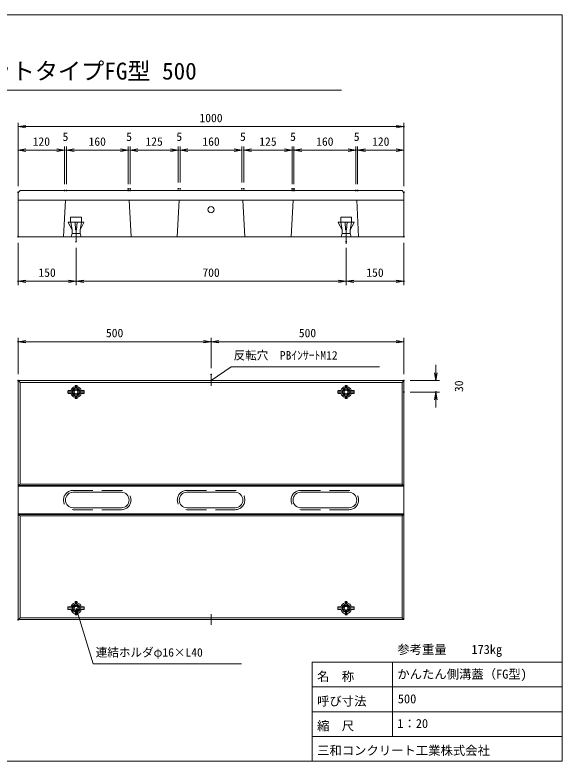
# Model space of a CAD drawing. Units: millimetres on the paper. Extents: x 77 to 761, y 55 to 539.
# Drawn here: x 406.5 to 761.1, y 55.3 to 538.7 of the extents above; entities that cross this region are included whole.
import ezdxf
from ezdxf.enums import TextEntityAlignment as Align

# ---------------------------------------------------------------- set-up
doc = ezdxf.new("R2010")
doc.units = ezdxf.units.MM
doc.header["$PDMODE"] = 32
doc.header["$PDSIZE"] = 0.5
doc.linetypes.add('USER1', pattern=[19, 12.7, -6.3])
doc.linetypes.add('USER3', pattern=[13, 10, -1, 1, -1])
for name, color, linetype, lineweight in [('D-STR-DIM（寸法）', 7, 'Continuous', 18), ('D-STR-HTXT（旗揚げ）', 7, 'Continuous', 18), ('D-STR-STR1（構造物）', 7, 'Continuous', 18), ('D-STR（構造物外形線）', 1, 'Continuous', 18), ('D-TTL(外枠）', 2, 'Continuous', 18), ('D-TTL-LINE（枠内）', 2, 'Continuous', 18)]:
    doc.layers.add(name, color=color, linetype=linetype, lineweight=lineweight)
doc.layers.add('D-STR-TXT（文字）', color=7, linetype='Continuous')
doc.layers.add('D-TTL-TXT（文字）', color=7, linetype='Continuous')
doc.styles.add('ＭＳ ゴシック', font='')
doc.styles.get('ＭＳ ゴシック').set_extended_font_data('MS Gothic')

# ---------------------------------------------------------------- blocks, each defined once
blk = doc.blocks.new('-000--000-_OPEN')
at = {"color": 7, "linetype": 'Continuous', "lineweight": 9}
for p, q in [((-1, 0.1667), (0, 0)), ((0, 0), (-1, -0.1667)), ((0, 0), (-1, 0))]:
    blk.add_line(p, q, dxfattribs=at)

msp = doc.modelspace()

# ---------------------------------------------------------------- linework, layer by layer
at = {"layer": 'D-STR-DIM（寸法）'}
for p, q in [((408.653, 427.782), (408.653, 468.838)), ((413.653, 466.338), (653.653, 466.338)), ((658.653, 427.782), (658.653, 468.838)), ((408.653, 427.782), (408.653, 453.551)), ((413.653, 451.051), (433.653, 451.051)), ((433.653, 451.051), (428.653, 451.051)), ((438.653, 429.032), (438.653, 453.551)), ((438.653, 429.032), (438.653, 453.551)), ((439.903, 429.032), (439.903, 453.551)), ((439.903, 429.032), (439.903, 453.551)), ((444.903, 451.051), (449.903, 451.051)), ((474.903, 451.051), (444.903, 451.051)), ((474.903, 451.051), (469.903, 451.051)), ((479.903, 429.032), (479.903, 453.551)), ((479.903, 430.095), (479.903, 453.551)), ((481.153, 430.095), (481.153, 453.551)), ((481.153, 429.032), (481.153, 453.551)), ((486.153, 451.051), (491.153, 451.051)), ((507.403, 451.051), (486.153, 451.051)), ((507.403, 451.051), (502.403, 451.051)), ((512.403, 430.095), (512.403, 453.551)), ((512.403, 430.095), (512.403, 453.551)), ((513.653, 430.095), (513.653, 453.551)), ((513.653, 430.095), (513.653, 453.551)), ((518.653, 451.051), (523.653, 451.051)), ((548.653, 451.051), (518.653, 451.051)), ((548.653, 451.051), (543.653, 451.051)), ((553.653, 430.095), (553.653, 453.551)), ((553.653, 430.095), (553.653, 453.551)), ((554.903, 430.095), (554.903, 453.551)), ((554.903, 430.095), (554.903, 453.551)), ((559.903, 451.051), (581.153, 451.051)), ((559.903, 451.051), (564.903, 451.051)), ((581.153, 451.051), (576.153, 451.051)), ((586.153, 429.032), (586.153, 453.551)), ((586.153, 430.095), (586.153, 453.551)), ((587.403, 430.095), (587.403, 453.551)), ((587.403, 429.032), (587.403, 453.551)), ((592.403, 451.051), (597.403, 451.051)), ((592.403, 451.051), (622.403, 451.051)), ((622.403, 451.051), (617.403, 451.051)), ((627.403, 429.032), (627.403, 453.551)), ((627.403, 429.032), (627.403, 453.551)), ((628.653, 429.032), (628.653, 453.551)), ((628.653, 429.032), (628.653, 453.551)), ((633.653, 451.051), (638.653, 451.051)), ((653.653, 451.051), (633.653, 451.051)), ((658.653, 427.782), (658.653, 453.551)), ((408.653, 391.032), (408.653, 363.637)), ((446.153, 387.838), (446.153, 363.637)), ((446.153, 387.838), (446.153, 363.637)), ((621.153, 387.838), (621.153, 363.637)), ((621.153, 387.838), (621.153, 363.637)), ((658.653, 391.032), (658.653, 363.637)), ((441.153, 366.137), (413.653, 366.137)), ((616.153, 366.137), (451.153, 366.137)), ((626.153, 366.137), (653.653, 366.137)), ((408.653, 305.904), (408.653, 329.494)), ((533.653, 309.745), (533.653, 329.494)), ((533.653, 309.745), (533.653, 329.494)), ((658.653, 305.904), (658.653, 329.494)), ((528.653, 326.994), (413.653, 326.994)), ((653.653, 326.994), (538.653, 326.994)), ((679.31, 306.904), (679.31, 311.904)), ((662.653, 301.904), (681.81, 301.904)), ((662.653, 294.404), (681.81, 294.404)), ((679.31, 289.404), (679.31, 284.404))]:
    msp.add_line(p, q, dxfattribs=at)
for p in [(658.653, 466.338), (438.653, 451.051), (438.653, 451.051), (439.903, 451.051), (479.903, 451.051), (481.153, 451.051), (512.403, 451.051), (513.653, 451.051), (554.903, 451.051), (586.153, 451.051), (587.403, 451.051), (627.403, 451.051), (628.653, 451.051), (628.653, 451.051), (479.903, 426.095), (481.153, 426.095), (512.403, 426.095), (512.403, 426.095), (513.653, 426.095), (513.653, 426.095), (553.653, 426.095), (553.653, 426.095), (554.903, 426.095), (554.903, 426.095), (586.153, 426.095), (587.403, 426.095), (408.653, 423.782), (408.653, 423.782), (438.653, 425.032), (438.653, 425.032), (439.903, 425.032), (439.903, 425.032), (479.903, 425.032), (481.153, 425.032), (586.153, 425.032), (587.403, 425.032), (627.403, 425.032), (627.403, 425.032), (628.653, 425.032), (628.653, 425.032), (658.653, 423.782), (658.653, 423.782), (408.653, 395.032), (446.153, 391.838), (446.153, 391.838), (621.153, 391.838), (621.153, 391.838), (658.653, 395.032), (408.653, 366.137), (446.153, 366.137), (658.653, 366.137), (408.653, 326.994), (533.653, 326.994), (533.653, 305.745), (533.653, 305.745), (408.653, 301.904), (408.653, 301.904), (658.653, 301.904), (658.653, 301.904), (658.653, 294.404), (679.31, 294.404), (408.653, 146.904)]:
    msp.add_point(p, dxfattribs=at)
at = {"layer": 'D-STR-HTXT（旗揚げ）'}
for p, q in [((533.653, 301.904), (546.63, 310.735)), ((546.63, 310.735), (642.783, 310.735)), ((446.153, 154.31), (457.323, 118.227)), ((457.323, 118.227), (553.475, 118.227))]:
    msp.add_line(p, q, dxfattribs=at)
at = {"layer": 'D-STR-STR1（構造物）'}
for p, q in [((442.653, 407.407), (442.653, 404.532)), ((449.278, 407.782), (443.028, 407.782)), ((449.653, 404.532), (449.653, 407.407)), ((617.653, 404.532), (617.653, 407.407)), ((618.028, 407.782), (624.278, 407.782)), ((624.653, 407.407), (624.653, 404.532)), ((441.008, 404.333), (443.528, 399.532)), ((451.178, 404.532), (441.128, 404.532)), ((442.692, 404.31), (443.528, 399.532)), ((449.428, 404.532), (442.878, 404.532)), ((445.536, 404.382), (445.778, 399.532)), ((446.628, 404.532), (445.678, 404.532)), ((446.528, 399.532), (446.771, 404.382)), ((448.778, 399.532), (451.299, 404.333)), ((448.778, 399.532), (449.614, 404.31)), ((618.528, 399.532), (616.008, 404.333)), ((626.178, 404.532), (616.128, 404.532)), ((618.528, 399.532), (617.692, 404.31)), ((617.878, 404.532), (624.428, 404.532)), ((620.778, 399.532), (620.536, 404.382)), ((620.678, 404.532), (621.628, 404.532)), ((621.771, 404.382), (621.528, 399.532)), ((626.299, 404.333), (623.778, 399.532)), ((624.614, 404.31), (623.778, 399.532)), ((443.528, 397.032), (442.903, 395.032)), ((443.528, 397.032), (443.528, 399.532)), ((443.528, 397.032), (448.778, 397.032)), ((445.778, 399.532), (446.528, 399.532)), ((446.153, 391.838), (446.153, 400.878)), ((448.778, 397.032), (448.778, 399.532)), ((448.778, 397.032), (449.403, 395.032)), ((618.528, 397.032), (617.903, 395.032)), ((618.528, 397.032), (618.528, 399.532)), ((623.778, 397.032), (618.528, 397.032)), ((621.528, 399.532), (620.778, 399.532)), ((621.153, 391.838), (621.153, 400.878)), ((621.153, 391.838), (621.153, 400.878)), ((621.153, 391.838), (621.153, 400.878)), ((621.153, 390.512), (621.153, 399.551)), ((623.778, 397.032), (623.778, 399.532)), ((623.778, 397.032), (624.403, 395.032)), ((533.653, 305.201), (533.653, 298.419)), ((440.903, 293.754), (440.903, 295.054)), ((443.604, 295.029), (440.903, 295.029)), ((441.128, 295.279), (442.764, 295.279)), ((443.604, 295.029), (442.764, 295.279)), ((445.528, 297.848), (445.528, 298.429)), ((445.778, 297.002), (445.528, 297.848)), ((445.753, 298.654), (446.553, 298.654)), ((445.778, 298.654), (445.778, 297.002)), ((446.528, 298.654), (446.528, 297.002)), ((446.778, 297.848), (446.528, 297.002)), ((446.778, 298.429), (446.778, 297.848)), ((449.542, 295.279), (448.703, 295.029)), ((451.403, 295.029), (448.703, 295.029)), ((451.178, 295.279), (449.542, 295.279)), ((451.403, 293.754), (451.403, 295.054)), ((615.903, 293.754), (615.903, 295.054)), ((615.903, 295.029), (618.604, 295.029)), ((616.128, 295.279), (617.764, 295.279)), ((617.764, 295.279), (618.604, 295.029)), ((620.528, 298.429), (620.528, 297.848)), ((620.528, 297.848), (620.778, 297.002)), ((621.553, 298.654), (620.753, 298.654)), ((620.778, 298.654), (620.778, 297.002)), ((621.528, 298.654), (621.528, 297.002)), ((621.528, 297.002), (621.778, 297.848)), ((621.778, 297.848), (621.778, 298.429)), ((623.703, 295.029), (624.542, 295.279)), ((623.703, 295.029), (626.403, 295.029)), ((626.178, 295.279), (624.542, 295.279)), ((626.403, 293.754), (626.403, 295.054)), ((443.604, 293.779), (440.903, 293.779)), ((442.764, 293.529), (441.128, 293.529)), ((442.764, 293.529), (443.604, 293.779)), ((445.778, 291.806), (445.528, 290.96)), ((445.528, 290.379), (445.528, 290.96)), ((446.553, 290.154), (445.753, 290.154)), ((445.778, 291.806), (445.778, 290.154)), ((446.528, 291.806), (446.778, 290.96)), ((446.528, 291.806), (446.528, 290.154)), ((446.778, 290.96), (446.778, 290.379)), ((449.542, 293.529), (448.703, 293.779)), ((451.403, 293.779), (448.703, 293.779)), ((451.178, 293.529), (449.542, 293.529)), ((615.903, 293.779), (618.604, 293.779)), ((616.128, 293.529), (617.764, 293.529)), ((617.764, 293.529), (618.604, 293.779)), ((620.778, 291.806), (620.528, 290.96)), ((620.528, 290.96), (620.528, 290.379)), ((620.753, 290.154), (621.553, 290.154)), ((620.778, 291.806), (620.778, 290.154)), ((621.528, 291.806), (621.778, 290.96)), ((621.528, 291.806), (621.528, 290.154)), ((621.778, 290.379), (621.778, 290.96)), ((623.703, 293.779), (626.403, 293.779)), ((624.542, 293.529), (623.703, 293.779)), ((624.542, 293.529), (626.178, 293.529)), ((440.903, 154.96), (440.903, 153.66)), ((443.604, 154.935), (440.903, 154.935)), ((442.764, 155.185), (441.128, 155.185)), ((442.764, 155.185), (443.604, 154.935)), ((445.528, 158.335), (445.528, 157.753)), ((445.778, 156.908), (445.528, 157.753)), ((446.553, 158.56), (445.753, 158.56)), ((445.778, 156.908), (445.778, 158.56)), ((446.528, 156.908), (446.528, 158.56)), ((446.528, 156.908), (446.778, 157.753)), ((446.778, 157.753), (446.778, 158.335)), ((449.542, 155.185), (448.703, 154.935)), ((451.403, 154.935), (448.703, 154.935)), ((451.178, 155.185), (449.542, 155.185)), ((451.403, 154.96), (451.403, 153.66)), ((615.903, 154.96), (615.903, 153.66)), ((615.903, 154.935), (618.604, 154.935)), ((616.128, 155.185), (617.764, 155.185)), ((617.764, 155.185), (618.604, 154.935)), ((620.528, 157.753), (620.528, 158.335)), ((620.778, 156.908), (620.528, 157.753)), ((620.753, 158.56), (621.553, 158.56)), ((620.778, 156.908), (620.778, 158.56)), ((621.528, 156.908), (621.528, 158.56)), ((621.528, 156.908), (621.778, 157.753)), ((621.778, 158.335), (621.778, 157.753)), ((624.542, 155.185), (623.703, 154.935)), ((623.703, 154.935), (626.403, 154.935)), ((624.542, 155.185), (626.178, 155.185)), ((626.403, 154.96), (626.403, 153.66)), ((443.604, 153.685), (440.903, 153.685)), ((441.128, 153.435), (442.764, 153.435)), ((443.604, 153.685), (442.764, 153.435)), ((445.778, 151.712), (445.528, 150.866)), ((445.528, 150.866), (445.528, 150.285)), ((445.753, 150.06), (446.553, 150.06)), ((445.778, 150.06), (445.778, 151.712)), ((446.778, 150.866), (446.528, 151.712)), ((446.528, 150.06), (446.528, 151.712)), ((446.778, 150.285), (446.778, 150.866)), ((451.403, 153.685), (448.703, 153.685)), ((449.542, 153.435), (448.703, 153.685)), ((451.178, 153.435), (449.542, 153.435)), ((533.653, 143.607), (533.653, 150.389)), ((615.903, 153.685), (618.604, 153.685)), ((616.128, 153.435), (617.764, 153.435)), ((617.764, 153.435), (618.604, 153.685)), ((620.528, 150.866), (620.778, 151.712)), ((620.528, 150.285), (620.528, 150.866)), ((621.553, 150.06), (620.753, 150.06)), ((620.778, 150.06), (620.778, 151.712)), ((621.528, 150.06), (621.528, 151.712)), ((621.528, 151.712), (621.778, 150.866)), ((621.778, 150.866), (621.778, 150.285)), ((623.703, 153.685), (624.542, 153.435)), ((623.703, 153.685), (626.403, 153.685)), ((626.178, 153.435), (624.542, 153.435))]:
    msp.add_line(p, q, dxfattribs=at)
for centre, radius in [((446.153, 294.404), 2.625), ((446.153, 294.404), 2), ((621.153, 294.404), 2.625), ((621.153, 294.404), 2), ((446.153, 154.31), 2.625), ((446.153, 154.31), 2), ((621.153, 154.31), 2.625), ((621.153, 154.31), 2)]:
    msp.add_circle(centre, radius, dxfattribs=at)
at = {"layer": 'D-STR-STR1（構造物）', "linetype": 'USER3'}
for centre in [(446.153, 294.404), (621.153, 294.404), (446.153, 154.31), (621.153, 154.31)]:
    msp.add_circle(centre, 1.25, dxfattribs=at)
at = {"layer": 'D-STR-STR1（構造物）'}
for centre, radius, start, end in [((443.028, 407.407), 0.375, 90, 180), ((449.278, 407.407), 0.375, 0, 90), ((618.028, 407.407), 0.375, 90, 180), ((624.278, 407.407), 0.375, 0, 90), ((441.233, 404.333), 0.225, 117.69946, 180), ((442.917, 404.31), 0.225, 99.92624, 180), ((445.686, 404.382), 0.15, 92.8624, 180), ((446.621, 404.382), 0.15, 0, 87.1376), ((449.389, 404.31), 0.225, 0, 80.07376), ((451.074, 404.333), 0.225, 0, 62.30054), ((616.233, 404.333), 0.225, 117.69946, 180), ((617.917, 404.31), 0.225, 99.92624, 180), ((620.686, 404.382), 0.15, 92.8624, 180), ((621.621, 404.382), 0.15, 0, 87.1376), ((624.389, 404.31), 0.225, 0, 80.07376), ((626.074, 404.333), 0.225, 359.99998, 62.30052), ((441.128, 295.054), 0.225, 90, 180), ((446.153, 294.404), 3.5, 100.28656, 165.52249), ((445.753, 298.429), 0.225, 90, 180), ((446.553, 298.429), 0.225, 359.99998, 89.99998), ((446.153, 294.404), 3.5, 14.47751, 79.71344), ((451.178, 295.054), 0.225, 0, 90), ((616.128, 295.054), 0.225, 90, 180), ((621.153, 294.404), 3.5, 100.28656, 165.52249), ((620.753, 298.429), 0.225, 90.00002, 180.00002), ((621.553, 298.429), 0.225, 0, 90), ((621.153, 294.404), 3.5, 14.47751, 79.71344), ((626.178, 295.054), 0.225, 0, 90), ((441.128, 293.754), 0.225, 180, 270), ((446.153, 294.404), 3.5, 194.47751, 259.71344), ((445.753, 290.379), 0.225, 180, 270), ((446.553, 290.379), 0.225, 270, 0), ((446.153, 294.404), 3.5, 280.28656, 345.52249), ((451.178, 293.754), 0.225, 270, 0), ((616.128, 293.754), 0.225, 180, 270), ((621.153, 294.404), 3.5, 194.47751, 259.71344), ((620.753, 290.379), 0.225, 180, 270), ((621.553, 290.379), 0.225, 270, 0), ((621.153, 294.404), 3.5, 280.28656, 345.52249), ((626.178, 293.754), 0.225, 270, 0), ((441.128, 154.96), 0.225, 90, 180), ((446.153, 154.31), 3.5, 100.28656, 165.52249), ((445.753, 158.335), 0.225, 90, 180), ((446.553, 158.335), 0.225, 0, 90), ((446.153, 154.31), 3.5, 14.47751, 79.71344), ((451.178, 154.96), 0.225, 0, 90), ((616.128, 154.96), 0.225, 90, 180), ((621.153, 154.31), 3.5, 100.28656, 165.52249), ((620.753, 158.335), 0.225, 90, 180), ((621.553, 158.335), 0.225, 0, 90), ((621.153, 154.31), 3.5, 14.47751, 79.71344), ((626.178, 154.96), 0.225, 0, 90), ((441.128, 153.66), 0.225, 180, 270), ((446.153, 154.31), 3.5, 194.47751, 259.71344), ((445.753, 150.285), 0.225, 180, 270), ((446.553, 150.285), 0.225, 270.00002, 0.00002), ((446.153, 154.31), 3.5, 280.28656, 345.52249), ((451.178, 153.66), 0.225, 270, 0), ((616.128, 153.66), 0.225, 180, 270), ((621.153, 154.31), 3.5, 194.47751, 259.71344), ((620.753, 150.285), 0.225, 179.99998, 269.99998), ((621.553, 150.285), 0.225, 270, 0), ((621.153, 154.31), 3.5, 280.28656, 345.52249), ((626.178, 153.66), 0.225, 270, 0)]:
    msp.add_arc(centre, radius, start, end, dxfattribs=at)
at = {"layer": 'D-STR（構造物外形線）'}
for p, q in [((408.653, 423.782), (409.903, 425.032)), ((408.653, 395.032), (408.653, 423.782)), ((408.653, 395.032), (408.653, 423.782)), ((657.403, 425.032), (409.903, 425.032)), ((658.653, 423.782), (657.403, 425.032)), ((658.653, 395.032), (658.653, 423.782)), ((658.653, 395.032), (408.653, 395.032)), ((408.653, 233.404), (408.653, 301.904)), ((658.653, 301.904), (408.653, 301.904)), ((408.653, 301.904), (409.903, 300.654)), ((409.903, 234.654), (409.903, 300.654)), ((409.903, 300.654), (657.403, 300.654)), ((658.653, 301.904), (657.403, 300.654)), ((657.403, 234.654), (657.403, 300.654)), ((658.653, 233.404), (658.653, 301.904)), ((408.653, 233.404), (408.653, 276.904)), ((409.903, 234.654), (408.653, 233.844)), ((658.653, 233.844), (408.653, 233.844)), ((658.653, 233.404), (408.653, 233.404)), ((658.653, 233.404), (408.653, 233.404)), ((408.653, 215.404), (408.653, 233.404)), ((657.403, 234.654), (409.903, 234.654)), ((657.403, 234.654), (658.653, 233.844)), ((658.653, 215.404), (658.653, 233.404)), ((658.653, 215.404), (408.653, 215.404)), ((658.653, 215.404), (408.653, 215.404)), ((408.653, 171.904), (408.653, 215.404)), ((408.653, 146.904), (408.653, 215.404)), ((658.653, 214.964), (408.653, 214.964)), ((409.903, 214.154), (408.653, 214.964)), ((657.403, 214.154), (409.903, 214.154)), ((409.903, 148.154), (409.903, 214.154)), ((657.403, 148.154), (657.403, 215.029)), ((657.403, 214.154), (658.653, 214.964)), ((658.653, 146.904), (658.653, 215.404)), ((409.903, 148.154), (408.653, 146.904)), ((658.653, 146.904), (408.653, 146.904)), ((657.403, 148.154), (409.903, 148.154)), ((657.403, 148.154), (658.653, 146.904))]:
    msp.add_line(p, q, dxfattribs=at)
at = {"layer": 'D-STR（構造物外形線）', "color": 7}
for p, q in [((658.653, 418.782), (408.653, 418.782)), ((439.278, 418.782), (438.028, 395.032)), ((480.528, 418.782), (481.778, 395.032)), ((513.028, 418.782), (511.778, 395.032)), ((554.278, 418.782), (555.528, 395.032)), ((586.778, 418.782), (585.528, 395.032)), ((628.028, 418.782), (629.278, 395.032)), ((444.278, 229.404), (459.903, 229.404)), ((475.528, 229.404), (459.903, 229.404)), ((518.028, 229.404), (533.653, 229.404)), ((549.278, 229.404), (533.653, 229.404)), ((591.778, 229.404), (607.403, 229.404)), ((623.028, 229.404), (607.403, 229.404)), ((444.278, 219.404), (459.903, 219.404)), ((475.528, 219.404), (459.903, 219.404)), ((518.028, 219.404), (533.653, 219.404)), ((549.278, 219.404), (533.653, 219.404)), ((591.778, 219.404), (607.403, 219.404)), ((623.028, 219.404), (607.403, 219.404))]:
    msp.add_line(p, q, dxfattribs=at)
at = {"layer": 'D-STR（構造物外形線）', "color": 7, "linetype": 'USER1'}
for p, q in [((444.278, 230.654), (459.903, 230.654)), ((475.528, 230.654), (459.903, 230.654)), ((518.028, 230.654), (533.653, 230.654)), ((549.278, 230.654), (533.653, 230.654)), ((591.778, 230.654), (607.403, 230.654)), ((623.028, 230.654), (607.403, 230.654)), ((444.278, 218.154), (459.903, 218.154)), ((475.528, 218.154), (459.903, 218.154)), ((518.028, 218.154), (533.653, 218.154)), ((549.278, 218.154), (533.653, 218.154)), ((591.778, 218.154), (607.403, 218.154)), ((623.028, 218.154), (607.403, 218.154))]:
    msp.add_line(p, q, dxfattribs=at)
at = {"layer": 'D-STR（構造物外形線）', "color": 7}
msp.add_circle((533.653, 412.532), 2, dxfattribs=at)
at = {"layer": 'D-STR（構造物外形線）', "color": 7, "linetype": 'USER1'}
for centre, start, end in [((444.278, 224.404), 90, 270), ((475.528, 224.404), 270, 90), ((518.028, 224.404), 90, 270), ((549.278, 224.404), 270, 90), ((591.778, 224.404), 90, 270), ((623.028, 224.404), 270, 90)]:
    msp.add_arc(centre, 6.25, start, end, dxfattribs=at)
at = {"layer": 'D-STR（構造物外形線）', "color": 7}
for centre, start, end in [((444.278, 224.404), 90, 270), ((475.528, 224.404), 270, 90), ((518.028, 224.404), 90, 270), ((549.278, 224.404), 270, 90), ((591.778, 224.404), 90, 270), ((623.028, 224.404), 270, 90)]:
    msp.add_arc(centre, 5, start, end, dxfattribs=at)
at = {"layer": 'D-TTL(外枠）'}
for p, q in [((761.15, 538.744), (77.474, 538.744)), ((761.15, 538.744), (761.15, 55.256)), ((599.15, 119.256), (599.15, 55.256)), ((599.15, 119.256), (761.15, 119.256)), ((651.15, 119.256), (651.15, 71.256)), ((599.15, 103.256), (761.15, 103.256)), ((599.15, 87.256), (761.15, 87.256)), ((599.15, 71.256), (761.15, 71.256)), ((77.474, 55.256), (761.15, 55.256))]:
    msp.add_line(p, q, dxfattribs=at)
at = {"layer": 'D-TTL-LINE（枠内）'}
msp.add_line((220.98, 489.924), (618.176, 489.924), dxfattribs=at)

# ---------------------------------------------------------------- block references
at = {"layer": 'D-STR-DIM（寸法）', "xscale": 5, "yscale": 5}
for p, rotation in [((408.653, 466.338), 180), ((408.653, 451.051), 180), ((439.903, 451.051), 180), ((439.903, 451.051), 180), ((481.153, 451.051), 180), ((481.153, 451.051), 180), ((513.653, 451.051), 180), ((513.653, 451.051), 180), ((554.903, 451.051), 180), ((554.903, 451.051), 180), ((587.403, 451.051), 180), ((587.403, 451.051), 180), ((628.653, 451.051), 180), ((628.653, 451.051), 180), ((408.653, 366.137), 180), ((446.153, 366.137), 180), ((621.153, 366.137), 180), ((408.653, 326.994), 180), ((533.653, 326.994), 180), ((679.31, 301.904), 270), ((679.31, 294.404), 90)]:
    msp.add_blockref('-000--000-_OPEN', p, dxfattribs=dict(at, rotation=rotation))
for p in [(658.653, 466.338), (438.653, 451.051), (438.653, 451.051), (479.903, 451.051), (479.903, 451.051), (512.403, 451.051), (512.403, 451.051), (553.653, 451.051), (553.653, 451.051), (586.153, 451.051), (586.153, 451.051), (627.403, 451.051), (627.403, 451.051), (658.653, 451.051), (446.153, 366.137), (621.153, 366.137), (658.653, 366.137), (533.653, 326.994), (658.653, 326.994)]:
    msp.add_blockref('-000--000-_OPEN', p, dxfattribs=at)

# ---------------------------------------------------------------- texts
at = {"layer": 'D-STR-DIM（寸法）', "style": 'ＭＳ ゴシック'}
for s, p in [('1000', (526.153, 467.588)), ('120', (418.028, 452.301)), ('5', (437.403, 455.426)), ('160', (454.278, 452.301)), ('5', (478.653, 455.426)), ('125', (491.153, 452.301)), ('5', (511.153, 455.426)), ('160', (528.028, 452.301)), ('5', (552.403, 455.426)), ('125', (564.903, 452.301)), ('5', (584.903, 455.426)), ('160', (601.778, 452.301)), ('5', (626.153, 455.426)), ('120', (638.028, 452.301)), ('150', (421.778, 367.387)), ('700', (528.028, 367.387)), ('150', (634.278, 367.387)), ('500', (465.528, 328.244)), ('500', (590.528, 328.244))]:
    msp.add_text(s, height=5.499, dxfattribs=at).set_placement(p, align=Align.BOTTOM_LEFT)
msp.add_text('30', height=5.499, rotation=90, dxfattribs=at).set_placement((698.685, 294.404), align=Align.BOTTOM_LEFT)
at = {"layer": 'D-STR-TXT（文字）', "style": 'ＭＳ ゴシック'}
for s, p in [('反転穴\u3000PBｲﾝｻｰﾄM12', (548.224, 313.764)), ('連結ホルダφ16×L40', (458.916, 121.256))]:
    msp.add_text(s, height=5.499, dxfattribs=at).set_placement(p, align=Align.BOTTOM_LEFT)
at = {"layer": 'D-TTL-TXT（文字）', "style": 'ＭＳ ゴシック'}
for s, height, p in [('かんたん側溝\u3000蓋\u3000フラットタイプFG型 500', 11, (224.388, 493.553)), ('参考重量\u3000\u3000173kg', 5.865, (654.369, 122.907)), ('名\u3000称', 5.865, (602.369, 105.445)), ('かんたん側溝蓋（FG型)', 5.865, (654.369, 106.907)), ('呼び寸法', 5.865, (602.369, 89.445)), ('500', 5.865, (654.695, 90.907)), ('1：20', 5.865, (654.369, 74.907)), ('縮\u3000尺', 5.865, (602.369, 73.445)), ('三和コンクリート工業株式会社', 5.865, (602.369, 57.445))]:
    msp.add_text(s, height=height, dxfattribs=at).set_placement(p, align=Align.BOTTOM_LEFT)

doc.saveas('drawing.dxf')
